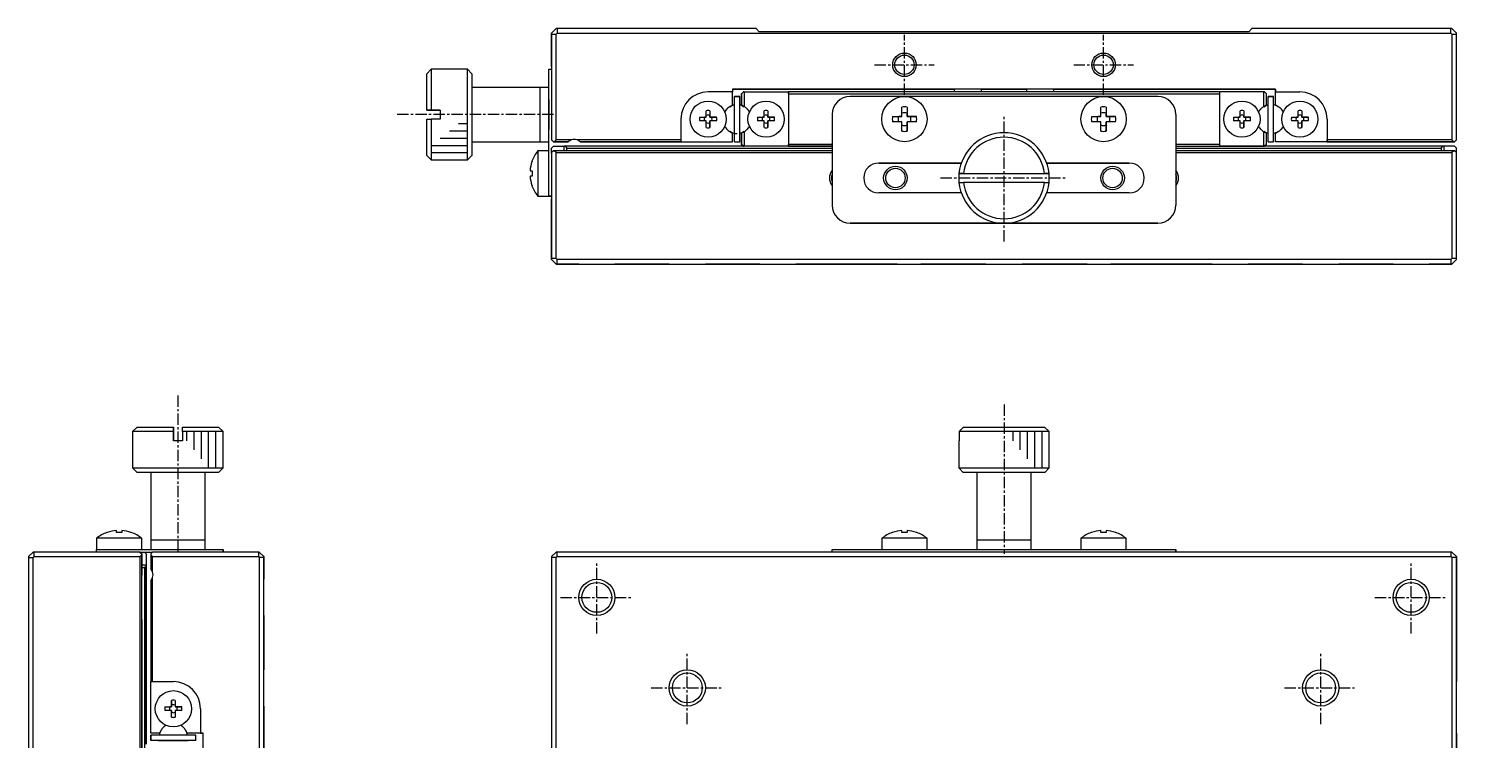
# Model space of a CAD drawing. Extents: x 10 to 376, y 10 to 223.
# Drawn here: x 39.5 to 197.3, y 144.8 to 223.4 of the extents above; entities that cross this region are included whole.
import ezdxf

# ---------------------------------------------------------------- set-up
doc = ezdxf.new("R2010")
doc.units = 0
doc.linetypes.add('CENTER', pattern=[2, 1.25, -0.25, 0.25, -0.25])
doc.layers.get('0').update_dxf_attribs({"linetype": 'CONTINUOUS'})
doc.layers.add('CENTER', color=1, linetype='CENTER')

msp = doc.modelspace()

# ---------------------------------------------------------------- linework, layer by layer
at = {"color": 7, "linetype": 'CONTINUOUS'}
for p, q in [((97.78, 223.41), (97.28, 222.91)), ((97.28, 222.91), (97.28, 222.81)), ((97.28, 222.81), (97.28, 222.91)), ((97.28, 222.81), (97.28, 211.11)), ((97.28, 222.81), (97.78, 222.81)), ((97.28, 219.21), (97.28, 222.81)), ((97.88, 223.41), (97.78, 223.41)), ((97.78, 222.81), (97.88, 222.91)), ((97.78, 211.11), (97.78, 222.81)), ((97.88, 223.41), (97.88, 222.91)), ((119.88, 223.41), (97.88, 223.41)), ((97.88, 222.91), (196.68, 222.91)), ((120.23, 223.06), (119.88, 223.41)), ((174.33, 223.06), (120.23, 223.06)), ((174.68, 223.41), (174.33, 223.06)), ((196.68, 223.41), (174.68, 223.41)), ((196.68, 222.91), (196.68, 223.41)), ((196.78, 223.41), (196.68, 223.41)), ((196.68, 222.91), (196.78, 222.81)), ((197.28, 222.91), (196.78, 223.41)), ((196.78, 222.81), (196.78, 211.11)), ((196.78, 222.81), (197.28, 222.81)), ((197.28, 222.81), (197.28, 222.91)), ((197.28, 211.11), (197.28, 222.81)), ((83.98, 218.91), (83.48, 218.41)), ((83.48, 214.41), (83.48, 218.41)), ((83.98, 218.91), (83.98, 214.41)), ((87.98, 218.91), (83.98, 218.91)), ((87.98, 213.91), (87.98, 218.91)), ((88.48, 218.41), (87.98, 218.91)), ((88.48, 218.41), (88.48, 213.91)), ((88.48, 218.41), (88.48, 216.91)), ((96.98, 216.91), (96.98, 218.91)), ((96.98, 216.91), (96.98, 218.91)), ((96.98, 218.91), (97.28, 218.91)), ((88.48, 216.91), (88.48, 210.91)), ((88.48, 216.91), (88.48, 213.91)), ((95.98, 216.91), (88.48, 216.91)), ((95.98, 216.91), (95.98, 210.91)), ((95.98, 216.91), (95.98, 210.91)), ((96.98, 216.91), (95.98, 216.91)), ((96.98, 206.91), (96.98, 216.91)), ((117.28, 216.41), (114.58, 216.41)), ((117.28, 216.41), (114.58, 216.41)), ((177.28, 216.71), (117.28, 216.71)), ((117.28, 216.71), (117.28, 216.41)), ((117.28, 216.71), (141.78, 216.71)), ((117.28, 214.95), (117.28, 216.41)), ((118.48, 216.41), (118.28, 216.21)), ((118.28, 216.21), (118.28, 214.95)), ((118.28, 214.95), (118.28, 216.21)), ((118.58, 216.41), (118.48, 216.41)), ((118.58, 216.41), (118.58, 214.78)), ((118.58, 216.41), (123.48, 216.41)), ((123.48, 216.21), (123.48, 216.41)), ((123.48, 216.41), (123.48, 210.41)), ((171.08, 216.41), (123.48, 216.41)), ((123.48, 216.21), (123.48, 210.61)), ((123.48, 216.21), (171.08, 216.21)), ((128.28, 216.71), (134.28, 216.71)), ((128.28, 216.71), (134.28, 216.71)), ((128.28, 216.71), (134.28, 216.71)), ((128.28, 216.71), (134.28, 216.71)), ((141.78, 216.71), (141.78, 216.41)), ((144.78, 216.71), (149.78, 216.71)), ((144.78, 216.41), (144.78, 216.71)), ((145.53, 216.71), (149.03, 216.71)), ((145.53, 216.71), (149.03, 216.71)), ((149.78, 216.71), (149.78, 216.41)), ((152.78, 216.71), (177.28, 216.71)), ((152.78, 216.41), (152.78, 216.71)), ((160.28, 216.71), (166.28, 216.71)), ((160.28, 216.71), (166.28, 216.71)), ((160.28, 216.71), (166.28, 216.71)), ((160.28, 216.71), (166.28, 216.71)), ((171.08, 216.41), (171.08, 216.21)), ((175.98, 216.41), (171.08, 216.41)), ((171.08, 216.21), (171.08, 210.61)), ((175.98, 214.78), (175.98, 216.41)), ((176.08, 216.41), (175.98, 216.41)), ((176.08, 216.41), (176.28, 216.21)), ((176.28, 214.95), (176.28, 216.21)), ((177.28, 216.41), (177.28, 216.71)), ((177.28, 216.71), (177.28, 216.41)), ((177.28, 216.41), (179.98, 216.41)), ((177.28, 214.95), (177.28, 216.41)), ((177.28, 214.95), (177.28, 216.41)), ((177.28, 216.41), (179.98, 216.41)), ((96.98, 215.56), (96.98, 212.26)), ((116.99, 214.78), (117.28, 214.95)), ((116.99, 214.78), (117.28, 214.95)), ((117.48, 210.91), (117.48, 215.91)), ((118.08, 215.91), (117.48, 215.91)), ((117.48, 214.97), (117.48, 215.91)), ((117.48, 215.91), (118.08, 215.91)), ((117.48, 214.97), (117.48, 215.06)), ((117.48, 214.97), (117.48, 215.06)), ((117.48, 214.97), (117.48, 215.06)), ((117.48, 214.97), (117.48, 215.06)), ((117.48, 214.97), (117.48, 215.06)), ((117.48, 214.97), (117.48, 215.06)), ((117.48, 214.97), (117.48, 215.06)), ((117.48, 214.97), (117.48, 215.06)), ((117.48, 214.97), (117.48, 215.06)), ((117.48, 214.97), (117.48, 215.06)), ((117.48, 214.97), (117.48, 215.06)), ((117.48, 214.97), (117.48, 215.06)), ((117.48, 214.97), (117.48, 215.06)), ((117.48, 214.97), (117.48, 215.06)), ((117.48, 214.97), (117.48, 215.06)), ((117.48, 214.97), (117.48, 215.06)), ((117.48, 214.97), (117.48, 215.06)), ((117.48, 214.97), (117.48, 215.06)), ((117.48, 214.97), (117.48, 215.06)), ((117.48, 214.97), (117.48, 215.06)), ((117.48, 213.41), (117.48, 215.06)), ((117.48, 214.97), (117.48, 215.06)), ((117.48, 214.97), (117.48, 215.06)), ((117.48, 214.97), (117.48, 215.06)), ((117.48, 214.97), (117.48, 215.06)), ((117.48, 214.97), (117.48, 215.06)), ((117.48, 214.97), (117.48, 215.06)), ((117.48, 214.97), (117.48, 215.06)), ((117.48, 214.97), (117.48, 215.06)), ((117.48, 214.97), (117.48, 215.06)), ((117.48, 214.97), (117.48, 215.06)), ((117.48, 214.97), (117.48, 215.06)), ((117.48, 214.97), (117.48, 215.06)), ((117.48, 214.97), (117.48, 215.06)), ((117.48, 214.97), (117.48, 215.06)), ((117.48, 214.97), (117.48, 215.06)), ((117.48, 214.97), (117.48, 215.06)), ((117.48, 214.97), (117.48, 215.06)), ((117.48, 214.97), (117.48, 215.06)), ((117.48, 214.97), (117.48, 215.06)), ((117.48, 214.97), (117.48, 215.06)), ((117.48, 214.97), (117.48, 215.06)), ((118.08, 210.91), (118.08, 215.91)), ((118.28, 214.95), (118.58, 214.78)), ((118.58, 214.78), (118.28, 214.95)), ((136.28, 215.91), (130.28, 215.91)), ((135.98, 213.71), (135.98, 214.73)), ((158.28, 215.91), (136.28, 215.91)), ((136.58, 214.73), (136.58, 213.71)), ((136.58, 214.73), (136.58, 214.05)), ((157.98, 213.71), (157.98, 214.73)), ((164.28, 215.91), (158.28, 215.91)), ((158.58, 214.73), (158.58, 213.71)), ((158.58, 214.73), (158.58, 214.05)), ((175.99, 214.78), (176.28, 214.95)), ((176.28, 214.95), (175.99, 214.78)), ((176.48, 210.91), (176.48, 215.91)), ((177.08, 215.91), (176.48, 215.91)), ((176.48, 215.91), (177.08, 215.91)), ((176.48, 214.97), (176.48, 215.91)), ((176.48, 214.97), (176.48, 215.06)), ((176.48, 214.97), (176.48, 215.06)), ((176.48, 214.97), (176.48, 215.06)), ((176.48, 214.97), (176.48, 215.06)), ((176.48, 214.97), (176.48, 215.06)), ((176.48, 214.97), (176.48, 215.06)), ((176.48, 214.97), (176.48, 215.06)), ((176.48, 214.97), (176.48, 215.06)), ((176.48, 214.97), (176.48, 215.06)), ((176.48, 214.97), (176.48, 215.06)), ((176.48, 214.97), (176.48, 215.06)), ((176.48, 214.97), (176.48, 215.06)), ((176.48, 214.97), (176.48, 215.06)), ((176.48, 214.97), (176.48, 215.06)), ((176.48, 214.97), (176.48, 215.06)), ((176.48, 214.97), (176.48, 215.06)), ((176.48, 214.97), (176.48, 215.06)), ((176.48, 214.97), (176.48, 215.06)), ((176.48, 214.97), (176.48, 215.06)), ((176.48, 214.97), (176.48, 215.06)), ((176.48, 213.41), (176.48, 215.06)), ((176.48, 214.97), (176.48, 215.06)), ((176.48, 214.97), (176.48, 215.06)), ((176.48, 214.97), (176.48, 215.06)), ((176.48, 214.97), (176.48, 215.06)), ((176.48, 214.97), (176.48, 215.06)), ((176.48, 214.97), (176.48, 215.06)), ((176.48, 214.97), (176.48, 215.06)), ((176.48, 214.97), (176.48, 215.06)), ((176.48, 214.97), (176.48, 215.06)), ((176.48, 214.97), (176.48, 215.06)), ((176.48, 214.97), (176.48, 215.06)), ((176.48, 214.97), (176.48, 215.06)), ((176.48, 214.97), (176.48, 215.06)), ((176.48, 214.97), (176.48, 215.06)), ((176.48, 214.97), (176.48, 215.06)), ((176.48, 214.97), (176.48, 215.06)), ((176.48, 214.97), (176.48, 215.06)), ((176.48, 214.97), (176.48, 215.06)), ((176.48, 214.97), (176.48, 215.06)), ((176.48, 214.97), (176.48, 215.06)), ((176.48, 214.97), (176.48, 215.06)), ((177.08, 210.91), (177.08, 215.91)), ((177.58, 214.78), (177.28, 214.95)), ((177.58, 214.78), (177.28, 214.95)), ((83.48, 214.41), (83.98, 214.41)), ((83.48, 214.41), (83.48, 214.41)), ((83.98, 214.41), (83.48, 214.41)), ((83.48, 209.41), (83.48, 213.41)), ((83.48, 213.41), (83.98, 213.41)), ((83.98, 214.41), (84.98, 214.41)), ((84.98, 214.41), (83.98, 214.41)), ((83.98, 213.41), (83.98, 208.91)), ((84.98, 213.41), (83.98, 213.41)), ((84.98, 214.41), (84.98, 213.41)), ((87.98, 208.91), (87.98, 213.91)), ((88.48, 213.91), (88.48, 209.41)), ((88.48, 213.91), (88.48, 210.91)), ((111.58, 213.41), (111.58, 211.11)), ((113.65, 213.61), (114.38, 213.61)), ((113.65, 213.61), (114.2, 213.61)), ((114.38, 213.21), (113.65, 213.21)), ((114.38, 213.61), (114.2, 213.61)), ((114.38, 213.61), (114.38, 214.34)), ((114.38, 212.48), (114.38, 213.21)), ((114.78, 214.34), (114.78, 213.61)), ((114.78, 214.34), (114.78, 213.8)), ((114.78, 213.61), (114.78, 213.8)), ((114.78, 213.61), (115.51, 213.61)), ((114.97, 213.61), (114.78, 213.61)), ((114.78, 213.21), (114.78, 212.48)), ((115.51, 213.21), (114.78, 213.21)), ((114.78, 213.02), (114.78, 213.21)), ((115.51, 213.61), (114.97, 213.61)), ((117.48, 211.76), (117.48, 213.41)), ((120.05, 213.61), (120.78, 213.61)), ((120.05, 213.61), (120.6, 213.61)), ((120.78, 213.21), (120.05, 213.21)), ((120.78, 213.61), (120.6, 213.61)), ((120.78, 213.61), (120.78, 214.34)), ((120.78, 212.48), (120.78, 213.21)), ((121.18, 214.34), (121.18, 213.61)), ((121.18, 214.34), (121.18, 213.8)), ((121.18, 213.61), (121.18, 213.8)), ((121.18, 213.61), (121.91, 213.61)), ((121.37, 213.61), (121.18, 213.61)), ((121.18, 213.21), (121.18, 212.48)), ((121.91, 213.21), (121.18, 213.21)), ((121.18, 213.02), (121.18, 213.21)), ((121.91, 213.61), (121.37, 213.61)), ((128.28, 213.91), (128.28, 203.91)), ((128.28, 213.91), (128.28, 207.74)), ((134.97, 213.71), (135.98, 213.71)), ((134.97, 213.71), (135.64, 213.71)), ((135.98, 213.11), (134.97, 213.11)), ((135.98, 213.71), (135.64, 213.71)), ((135.98, 212.09), (135.98, 213.11)), ((136.58, 213.71), (136.58, 214.05)), ((136.58, 213.71), (137.6, 213.71)), ((136.92, 213.71), (136.58, 213.71)), ((136.58, 213.11), (136.58, 212.09)), ((137.6, 213.11), (136.58, 213.11)), ((136.58, 212.77), (136.58, 213.11)), ((137.6, 213.71), (136.92, 213.71)), ((156.97, 213.71), (157.98, 213.71)), ((156.97, 213.71), (157.64, 213.71)), ((157.98, 213.11), (156.97, 213.11)), ((157.98, 213.71), (157.64, 213.71)), ((157.98, 212.09), (157.98, 213.11)), ((158.58, 213.71), (158.58, 214.05)), ((158.58, 213.71), (159.6, 213.71)), ((158.92, 213.71), (158.58, 213.71)), ((158.58, 213.11), (158.58, 212.09)), ((159.6, 213.11), (158.58, 213.11)), ((158.58, 212.77), (158.58, 213.11)), ((159.6, 213.71), (158.92, 213.71)), ((166.28, 213.91), (166.28, 203.91)), ((172.65, 213.61), (173.38, 213.61)), ((172.65, 213.61), (173.2, 213.61)), ((173.38, 213.21), (172.65, 213.21)), ((173.38, 213.61), (173.2, 213.61)), ((173.38, 213.61), (173.38, 214.34)), ((173.38, 212.48), (173.38, 213.21)), ((173.78, 214.34), (173.78, 213.61)), ((173.78, 214.34), (173.78, 213.8)), ((173.78, 213.61), (173.78, 213.8)), ((173.78, 213.61), (174.51, 213.61)), ((173.97, 213.61), (173.78, 213.61)), ((173.78, 213.21), (173.78, 212.48)), ((174.51, 213.21), (173.78, 213.21)), ((173.78, 213.02), (173.78, 213.21)), ((174.51, 213.61), (173.97, 213.61)), ((176.48, 211.76), (176.48, 213.41)), ((179.05, 213.61), (179.78, 213.61)), ((179.05, 213.61), (179.6, 213.61)), ((179.78, 213.21), (179.05, 213.21)), ((179.78, 213.61), (179.6, 213.61)), ((179.78, 213.61), (179.78, 214.34)), ((179.78, 212.48), (179.78, 213.21)), ((180.18, 214.34), (180.18, 213.61)), ((180.18, 214.34), (180.18, 213.8)), ((180.18, 213.61), (180.18, 213.8)), ((180.18, 213.61), (180.91, 213.61)), ((180.37, 213.61), (180.18, 213.61)), ((180.18, 213.21), (180.18, 212.48)), ((180.91, 213.21), (180.18, 213.21)), ((180.18, 213.02), (180.18, 213.21)), ((180.91, 213.61), (180.37, 213.61)), ((182.98, 213.41), (182.98, 211.11)), ((182.98, 213.41), (182.98, 210.91)), ((114.78, 212.48), (114.78, 213.02)), ((117.28, 211.87), (116.99, 212.03)), ((117.28, 210.91), (117.28, 211.87)), ((117.48, 210.91), (117.48, 211.85)), ((117.48, 211.76), (117.48, 211.85)), ((117.48, 211.76), (117.48, 211.85)), ((117.48, 211.76), (117.48, 211.85)), ((117.48, 211.76), (117.48, 211.85)), ((117.48, 211.76), (117.48, 211.85)), ((117.48, 211.76), (117.48, 211.85)), ((117.48, 211.76), (117.48, 211.85)), ((117.48, 211.76), (117.48, 211.85)), ((118.58, 212.03), (118.28, 211.87)), ((118.28, 211.87), (118.28, 210.61)), ((118.28, 210.61), (118.28, 211.87)), ((118.58, 212.04), (118.58, 210.41)), ((121.18, 212.48), (121.18, 213.02)), ((136.58, 212.09), (136.58, 212.77)), ((158.58, 212.09), (158.58, 212.77)), ((173.78, 212.48), (173.78, 213.02)), ((175.98, 210.41), (175.98, 212.04)), ((176.28, 211.87), (175.99, 212.03)), ((176.28, 210.61), (176.28, 211.87)), ((176.48, 210.91), (176.48, 211.85)), ((176.48, 211.76), (176.48, 211.85)), ((176.48, 211.76), (176.48, 211.85)), ((176.48, 211.76), (176.48, 211.85)), ((176.48, 211.76), (176.48, 211.85)), ((176.48, 211.76), (176.48, 211.85)), ((176.48, 211.76), (176.48, 211.85)), ((176.48, 211.76), (176.48, 211.85)), ((176.48, 211.76), (176.48, 211.85)), ((176.48, 211.76), (176.48, 211.85)), ((176.48, 211.76), (176.48, 211.85)), ((176.48, 211.76), (176.48, 211.85)), ((176.48, 211.76), (176.48, 211.85)), ((176.48, 211.76), (176.48, 211.85)), ((176.48, 211.76), (176.48, 211.85)), ((176.48, 211.76), (176.48, 211.85)), ((177.28, 211.87), (177.58, 212.03)), ((177.28, 210.91), (177.28, 211.87)), ((177.28, 210.91), (177.28, 211.87)), ((180.18, 212.48), (180.18, 213.02)), ((88.48, 210.91), (88.48, 209.41)), ((88.48, 210.91), (95.98, 210.91)), ((95.76, 209.91), (95.76, 207.41)), ((96.98, 209.91), (95.76, 209.91)), ((95.98, 210.91), (96.98, 210.91)), ((96.98, 209.91), (96.98, 210.91)), ((97.28, 211.11), (97.48, 210.91)), ((97.48, 210.91), (97.28, 211.11)), ((97.48, 210.41), (97.28, 210.21)), ((97.28, 209.71), (97.28, 210.21)), ((97.48, 209.91), (97.28, 209.71)), ((97.48, 210.91), (97.58, 210.91)), ((97.58, 210.91), (97.48, 210.91)), ((97.48, 210.41), (98.68, 210.41)), ((97.58, 209.91), (97.48, 209.91)), ((97.58, 210.91), (97.78, 211.11)), ((97.58, 210.91), (99.12, 210.91)), ((99.12, 210.91), (97.58, 210.91)), ((97.78, 209.71), (97.58, 209.91)), ((128.28, 209.91), (97.58, 209.91)), ((99.47, 211.11), (97.78, 211.11)), ((98.28, 210.91), (99.12, 210.91)), ((98.28, 210.91), (99.12, 210.91)), ((98.28, 210.91), (99.12, 210.91)), ((98.28, 210.91), (99.12, 210.91)), ((98.68, 209.91), (98.68, 210.41)), ((98.78, 210.41), (98.68, 210.41)), ((98.68, 209.91), (98.68, 210.41)), ((98.78, 210.41), (98.98, 210.21)), ((128.28, 210.41), (98.78, 210.41)), ((98.98, 209.91), (98.98, 210.21)), ((98.98, 210.21), (128.28, 210.21)), ((111.58, 211.11), (100.09, 211.11)), ((100.44, 210.91), (111.58, 210.91)), ((111.58, 210.91), (100.44, 210.91)), ((100.44, 210.91), (106.28, 210.91)), ((100.44, 210.91), (106.28, 210.91)), ((100.44, 210.91), (106.28, 210.91)), ((100.44, 210.91), (106.28, 210.91)), ((111.58, 211.11), (111.58, 210.91)), ((111.58, 210.91), (117.28, 210.91)), ((111.58, 210.91), (117.28, 210.91)), ((117.48, 210.91), (118.08, 210.91)), ((118.48, 210.41), (118.28, 210.61)), ((118.28, 210.61), (118.48, 210.41)), ((118.48, 210.41), (118.58, 210.41)), ((123.48, 210.41), (118.58, 210.41)), ((123.48, 210.41), (123.48, 210.61)), ((128.28, 210.61), (123.48, 210.61)), ((123.48, 210.41), (128.28, 210.41)), ((171.08, 210.61), (166.28, 210.61)), ((166.28, 210.41), (171.08, 210.41)), ((166.28, 210.21), (195.58, 210.21)), ((196.98, 209.91), (166.28, 209.91)), ((171.08, 210.61), (171.08, 210.41)), ((195.78, 210.41), (171.08, 210.41)), ((171.08, 210.41), (175.98, 210.41)), ((175.98, 210.41), (176.08, 210.41)), ((176.28, 210.61), (176.08, 210.41)), ((176.28, 210.61), (176.08, 210.41)), ((176.48, 210.91), (177.08, 210.91)), ((182.98, 210.91), (177.28, 210.91)), ((182.98, 210.91), (177.28, 210.91)), ((196.78, 211.11), (182.98, 211.11)), ((182.98, 210.91), (182.98, 211.11)), ((182.98, 210.91), (196.98, 210.91)), ((196.98, 210.91), (182.98, 210.91)), ((188.28, 210.91), (196.28, 210.91)), ((188.28, 210.91), (196.28, 210.91)), ((188.28, 210.91), (196.28, 210.91)), ((188.28, 210.91), (196.28, 210.91)), ((195.58, 210.21), (195.78, 210.41)), ((195.58, 210.21), (195.58, 209.91)), ((195.88, 210.41), (195.78, 210.41)), ((195.88, 210.41), (195.88, 209.91)), ((197.08, 210.41), (195.88, 210.41)), ((196.78, 211.11), (196.98, 210.91)), ((196.98, 209.91), (196.78, 209.71)), ((196.98, 210.91), (197.08, 210.91)), ((197.08, 210.91), (196.98, 210.91)), ((197.08, 209.91), (196.98, 209.91)), ((197.08, 210.91), (197.28, 211.11)), ((197.28, 211.11), (197.08, 210.91)), ((197.28, 210.21), (197.08, 210.41)), ((197.28, 209.71), (197.08, 209.91)), ((197.28, 209.71), (197.28, 210.21)), ((83.48, 209.41), (83.98, 208.91)), ((83.98, 208.91), (87.98, 208.91)), ((87.98, 208.91), (88.48, 209.41)), ((95.12, 208.76), (95.12, 208.73)), ((95.12, 208.76), (95.12, 208.73)), ((97.28, 209.71), (97.28, 198.01)), ((97.28, 209.71), (97.28, 207.41)), ((97.28, 209.66), (97.28, 209.71)), ((97.28, 209.66), (97.28, 209.71)), ((97.78, 198.01), (97.78, 209.71)), ((97.78, 209.71), (128.28, 209.71)), ((133.43, 208.56), (142.56, 208.56)), ((142.56, 208.56), (133.43, 208.56)), ((152, 208.56), (161.13, 208.56)), ((161.13, 208.56), (152, 208.56)), ((166.28, 209.71), (196.78, 209.71)), ((196.78, 209.71), (196.78, 198.01)), ((197.28, 198.01), (197.28, 209.71)), ((94.9, 207.71), (95.12, 207.71)), ((95.12, 207.11), (94.9, 207.11)), ((95.12, 207.71), (95.12, 207.11)), ((95.76, 207.41), (95.76, 204.91)), ((96.98, 204.91), (96.98, 206.91)), ((97.28, 207.41), (97.28, 204.41)), ((128.28, 207.74), (128.28, 207.3)), ((128.28, 207.3), (128.28, 206.52)), ((142.31, 207.41), (152.26, 207.41)), ((142.81, 207.41), (142.31, 207.41)), ((142.81, 207.41), (151.75, 207.41)), ((152.26, 207.41), (151.75, 207.41)), ((95.12, 206.09), (95.12, 206.06)), ((95.12, 206.09), (95.12, 206.06)), ((128.28, 206.52), (128.28, 206.08)), ((128.28, 206.08), (128.28, 203.91)), ((142.56, 205.26), (133.43, 205.26)), ((142.31, 206.41), (142.81, 206.41)), ((151.75, 206.41), (142.81, 206.41)), ((151.75, 206.41), (152.26, 206.41)), ((161.13, 205.26), (152, 205.26)), ((95.76, 204.91), (96.98, 204.91)), ((97.28, 204.91), (96.98, 204.91)), ((96.98, 204.91), (97.28, 204.91)), ((97.28, 204.41), (97.28, 204.61)), ((97.28, 204.41), (97.28, 204.61)), ((97.28, 204.41), (97.28, 204.11)), ((97.28, 204.11), (97.28, 204.41)), ((97.28, 198.01), (97.28, 204.41)), ((130.28, 201.91), (147.28, 201.91)), ((147.28, 201.91), (130.28, 201.91)), ((147.28, 201.91), (164.28, 201.91)), ((164.28, 201.91), (147.28, 201.91)), ((97.28, 198.01), (97.28, 197.91)), ((97.78, 198.01), (97.28, 198.01)), ((97.28, 197.91), (97.28, 198.01)), ((97.78, 197.41), (97.28, 197.91)), ((97.78, 197.41), (97.28, 197.91)), ((97.88, 197.91), (97.78, 198.01)), ((97.78, 197.41), (97.88, 197.41)), ((97.88, 197.41), (97.78, 197.41)), ((97.88, 197.41), (97.88, 197.91)), ((196.68, 197.91), (97.88, 197.91)), ((97.88, 197.41), (196.68, 197.41)), ((100.28, 197.41), (97.88, 197.41)), ((110.28, 197.41), (104.28, 197.41)), ((120.28, 197.41), (114.28, 197.41)), ((135.48, 197.41), (124.28, 197.41)), ((145.28, 197.41), (138.08, 197.41)), ((156.48, 197.41), (149.28, 197.41)), ((170.28, 197.41), (159.08, 197.41)), ((180.28, 197.41), (174.28, 197.41)), ((190.28, 197.41), (184.28, 197.41)), ((196.68, 197.41), (194.28, 197.41)), ((196.78, 198.01), (196.68, 197.91)), ((196.68, 197.91), (196.68, 197.41)), ((196.68, 197.41), (196.78, 197.41)), ((196.78, 197.41), (196.68, 197.41)), ((197.28, 198.01), (196.78, 198.01)), ((197.28, 197.91), (196.78, 197.41)), ((197.28, 197.91), (196.78, 197.41)), ((197.28, 197.91), (197.28, 198.01)), ((51.48, 179.4), (50.98, 178.9)), ((55.48, 178.9), (50.98, 178.9)), ((50.98, 178.9), (50.98, 174.9)), ((51.48, 179.4), (55.48, 179.4)), ((51.48, 179.4), (55.48, 179.4)), ((55.48, 179.4), (55.48, 178.9)), ((55.48, 178.9), (55.48, 179.4)), ((55.48, 178.9), (55.48, 177.9)), ((55.48, 177.9), (55.48, 178.9)), ((56.48, 179.4), (60.48, 179.4)), ((56.48, 178.9), (56.48, 179.4)), ((56.48, 179.4), (60.48, 179.4)), ((60.98, 178.9), (56.48, 178.9)), ((56.48, 178.9), (56.48, 177.9)), ((60.98, 178.9), (60.48, 179.4)), ((60.98, 174.9), (60.98, 178.9)), ((142.31, 178.9), (142.81, 179.4)), ((142.31, 178.9), (142.31, 177.9)), ((152.26, 178.9), (142.31, 178.9)), ((142.81, 179.4), (151.75, 179.4)), ((151.75, 179.4), (152.26, 178.9)), ((152.26, 177.9), (152.26, 178.9)), ((56.48, 177.9), (55.48, 177.9)), ((56.48, 177.9), (55.48, 177.9)), ((142.31, 177.9), (142.28, 177.9)), ((142.28, 177.9), (142.28, 174.9)), ((152.28, 177.9), (152.26, 177.9)), ((152.28, 174.9), (152.28, 177.9)), ((50.98, 174.9), (60.98, 174.9)), ((50.98, 174.9), (51.48, 174.4)), ((60.48, 174.4), (51.48, 174.4)), ((52.98, 174.4), (52.98, 166.9)), ((58.98, 166.9), (58.98, 174.4)), ((60.48, 174.4), (60.98, 174.9)), ((142.28, 174.9), (152.28, 174.9)), ((142.28, 174.9), (142.78, 174.4)), ((144.28, 174.4), (142.78, 174.4)), ((151.78, 174.4), (142.78, 174.4)), ((150.28, 174.4), (144.28, 174.4)), ((150.28, 174.4), (144.28, 174.4)), ((144.28, 174.4), (144.28, 166.9)), ((151.78, 174.4), (150.28, 174.4)), ((150.28, 166.9), (150.28, 174.4)), ((151.78, 174.4), (152.28, 174.9)), ((48.16, 167.77), (48.13, 167.77)), ((48.16, 167.77), (48.13, 167.77)), ((49.18, 167.77), (49.18, 167.98)), ((49.78, 167.77), (49.18, 167.77)), ((49.78, 167.98), (49.78, 167.77)), ((50.83, 167.77), (50.79, 167.77)), ((50.83, 167.77), (50.79, 167.77)), ((134.97, 167.77), (134.93, 167.77)), ((134.97, 167.77), (134.93, 167.77)), ((135.98, 167.77), (135.98, 167.98)), ((136.58, 167.77), (135.98, 167.77)), ((136.58, 167.98), (136.58, 167.77)), ((137.63, 167.77), (137.6, 167.77)), ((137.63, 167.77), (137.6, 167.77)), ((156.97, 167.77), (156.93, 167.77)), ((156.97, 167.77), (156.93, 167.77)), ((157.98, 167.77), (157.98, 167.98)), ((158.58, 167.77), (157.98, 167.77)), ((158.58, 167.98), (158.58, 167.77)), ((159.63, 167.77), (159.6, 167.77)), ((159.63, 167.77), (159.6, 167.77)), ((51.98, 167.13), (46.98, 167.13)), ((46.98, 167.13), (46.98, 165.9)), ((46.98, 165.6), (46.98, 165.9)), ((46.98, 165.9), (48.98, 165.9)), ((48.98, 165.9), (58.98, 165.9)), ((51.98, 165.9), (51.98, 167.13)), ((55.98, 166.9), (52.98, 166.9)), ((55.98, 166.9), (52.98, 166.9)), ((52.98, 166.9), (52.98, 165.9)), ((58.98, 166.9), (55.98, 166.9)), ((58.98, 166.9), (55.98, 166.9)), ((58.98, 165.9), (58.98, 166.9)), ((58.98, 165.9), (60.98, 165.9)), ((60.98, 165.9), (60.98, 165.6)), ((60.98, 165.6), (60.98, 165.9)), ((128.28, 165.6), (128.28, 165.9)), ((128.28, 165.9), (130.28, 165.9)), ((130.28, 165.9), (164.28, 165.9)), ((138.78, 167.13), (133.78, 167.13)), ((133.78, 167.13), (133.78, 165.9)), ((138.78, 165.9), (138.78, 167.13)), ((147.28, 166.9), (144.28, 166.9)), ((147.28, 166.9), (144.28, 166.9)), ((144.28, 166.9), (144.28, 165.9)), ((150.28, 166.9), (147.28, 166.9)), ((150.28, 166.9), (147.28, 166.9)), ((150.28, 165.9), (150.28, 166.9)), ((160.78, 167.13), (155.78, 167.13)), ((155.78, 167.13), (155.78, 165.9)), ((160.78, 165.9), (160.78, 167.13)), ((164.28, 165.9), (166.28, 165.9)), ((166.28, 165.9), (166.28, 165.6)), ((166.28, 165.6), (166.28, 165.9)), ((39.48, 165.1), (39.98, 165.6)), ((39.48, 165.1), (39.48, 165)), ((39.48, 165), (39.48, 66.2)), ((39.48, 165), (39.98, 165)), ((40.08, 165.6), (39.98, 165.6)), ((39.98, 165), (40.08, 165.1)), ((39.98, 66.2), (39.98, 165)), ((40.08, 165.1), (40.08, 165.6)), ((51.78, 165.6), (40.08, 165.6)), ((40.08, 165.1), (51.78, 165.1)), ((51.78, 165.6), (52.28, 165.6)), ((51.98, 165.4), (51.78, 165.6)), ((51.78, 165.6), (51.98, 165.4)), ((51.78, 165.1), (51.98, 165.3)), ((51.78, 165.1), (51.78, 134.6)), ((51.98, 165.3), (51.98, 165.4)), ((51.98, 165.4), (51.98, 163.05)), ((51.98, 134.6), (51.98, 165.3)), ((51.98, 164.2), (52.48, 164.2)), ((52.28, 165.6), (53.18, 165.6)), ((52.28, 165.6), (53.18, 165.6)), ((52.48, 165.4), (52.28, 165.6)), ((52.28, 165.6), (52.48, 165.4)), ((52.48, 165.4), (52.48, 164.2)), ((52.48, 165.4), (52.48, 164.2)), ((52.48, 164.1), (52.48, 164.2)), ((52.48, 164.2), (52.48, 164.1)), ((53.18, 165.6), (52.98, 165.4)), ((52.98, 165.4), (52.98, 165.3)), ((52.98, 165.3), (53.18, 165.1)), ((52.98, 165.3), (52.98, 163.76)), ((64.88, 165.6), (53.18, 165.6)), ((53.18, 163.42), (53.18, 165.1)), ((53.18, 165.1), (64.88, 165.1)), ((64.88, 165.6), (64.88, 165.1)), ((64.98, 165.6), (64.88, 165.6)), ((64.88, 165.1), (64.98, 165)), ((65.48, 165.1), (64.98, 165.6)), ((64.98, 165.6), (65.48, 165.1)), ((64.98, 165), (64.98, 66.2)), ((65.48, 165), (64.98, 165)), ((65.48, 165), (65.48, 165.1)), ((65.48, 165.1), (65.48, 165)), ((65.48, 66.2), (65.48, 165)), ((65.48, 165), (65.48, 162.6)), ((97.78, 165.6), (97.28, 165.1)), ((97.28, 165.1), (97.28, 165)), ((97.28, 165), (97.28, 66.2)), ((97.78, 165), (97.28, 165)), ((97.88, 165.6), (97.78, 165.6)), ((97.78, 165), (97.88, 165.1)), ((97.78, 66.2), (97.78, 165)), ((196.68, 165.6), (97.88, 165.6)), ((97.88, 165.1), (97.88, 165.6)), ((97.88, 165.1), (196.68, 165.1)), ((196.78, 165.6), (196.68, 165.6)), ((196.68, 165.6), (196.68, 165.1)), ((196.68, 165.1), (196.78, 165)), ((197.28, 165.1), (196.78, 165.6)), ((196.78, 165), (196.78, 66.2)), ((197.28, 165), (196.78, 165)), ((197.28, 165), (197.28, 165.1)), ((197.28, 165.1), (197.28, 163.42)), ((197.28, 66.2), (197.28, 165)), ((51.98, 163.9), (52.28, 163.9)), ((51.98, 158.15), (51.98, 163.05)), ((52.48, 164.1), (52.28, 163.9)), ((52.28, 163.9), (52.28, 134.6)), ((52.48, 144.4), (52.48, 164.1)), ((52.48, 164.1), (52.48, 144.4)), ((53.18, 163.42), (52.98, 163.76)), ((52.98, 162.44), (53.18, 162.79)), ((53.18, 151.3), (53.18, 162.79)), ((197.28, 163.42), (197.28, 162.79)), ((197.28, 162.79), (197.28, 151.3)), ((52.98, 162.44), (52.98, 151.3)), ((51.98, 158.15), (51.98, 134.6)), ((65.48, 158.6), (65.48, 152.6)), ((53.18, 151.3), (52.98, 151.3)), ((52.98, 151.3), (55.48, 151.3)), ((52.98, 145.6), (52.98, 151.3)), ((53.18, 151.3), (55.48, 151.3)), ((54.55, 148.5), (55.28, 148.5)), ((54.55, 148.5), (55.09, 148.5)), ((55.28, 148.5), (55.09, 148.5)), ((55.28, 148.5), (55.28, 149.23)), ((55.28, 149.23), (55.28, 148.69)), ((55.28, 148.69), (55.28, 148.5)), ((55.68, 149.23), (55.68, 148.5)), ((55.68, 148.5), (56.4, 148.5)), ((55.86, 148.5), (55.68, 148.5)), ((56.4, 148.5), (55.86, 148.5)), ((65.48, 148.6), (65.48, 142.6)), ((55.28, 148.1), (54.55, 148.1)), ((55.28, 147.37), (55.28, 148.1)), ((55.28, 148.1), (55.28, 147.92)), ((55.28, 147.37), (55.28, 147.92)), ((55.68, 148.1), (55.68, 147.37)), ((56.4, 148.1), (55.68, 148.1)), ((58.48, 148.3), (58.48, 145.6)), ((53.93, 145.6), (52.98, 145.6)), ((53.93, 145.6), (52.98, 145.6)), ((52.98, 145.4), (52.98, 144.8)), ((52.98, 144.8), (52.98, 145.4)), ((57.98, 145.4), (52.98, 145.4)), ((54.1, 145.9), (53.93, 145.6)), ((54.1, 145.9), (53.93, 145.6)), ((57.02, 145.6), (56.85, 145.9)), ((58.48, 145.6), (57.02, 145.6)), ((58.48, 145.6), (57.02, 145.6)), ((57.98, 144.8), (57.98, 145.4)), ((58.78, 145.6), (58.48, 145.6)), ((58.48, 145.6), (58.78, 145.6)), ((58.78, 85.6), (58.78, 145.6)), ((197.28, 145.6), (197.28, 85.6)), ((53.92, 144.8), (52.98, 144.8)), ((57.98, 144.8), (52.98, 144.8)), ((53.83, 144.8), (57.13, 144.8)), ((53.83, 144.8), (53.92, 144.8)), ((53.83, 144.8), (53.92, 144.8)), ((53.83, 144.8), (53.92, 144.8)), ((53.83, 144.8), (53.92, 144.8)), ((53.83, 144.8), (53.92, 144.8)), ((53.83, 144.8), (53.92, 144.8)), ((53.83, 144.8), (53.92, 144.8)), ((53.83, 144.8), (53.92, 144.8)), ((53.83, 144.8), (53.92, 144.8)), ((53.83, 144.8), (53.92, 144.8)), ((53.83, 144.8), (53.92, 144.8)), ((53.83, 144.8), (53.92, 144.8)), ((53.83, 144.8), (53.92, 144.8)), ((53.83, 144.8), (53.92, 144.8)), ((53.83, 144.8), (53.92, 144.8)), ((53.83, 144.8), (53.92, 144.8)), ((53.83, 144.8), (53.92, 144.8)), ((53.83, 144.8), (53.92, 144.8)), ((53.83, 144.8), (53.92, 144.8)), ((53.83, 144.8), (53.92, 144.8)), ((53.83, 144.8), (53.92, 144.8)), ((53.83, 144.8), (53.92, 144.8)), ((53.83, 144.8), (53.92, 144.8)), ((53.83, 144.8), (53.92, 144.8)), ((53.83, 144.8), (53.92, 144.8)), ((53.83, 144.8), (53.92, 144.8)), ((53.83, 144.8), (53.92, 144.8)), ((53.83, 144.8), (53.92, 144.8)), ((53.83, 144.8), (53.92, 144.8)), ((53.83, 144.8), (53.92, 144.8)), ((53.83, 144.8), (53.92, 144.8)), ((53.83, 144.8), (53.92, 144.8)), ((53.83, 144.8), (53.92, 144.8)), ((53.83, 144.8), (53.92, 144.8)), ((53.83, 144.8), (53.92, 144.8)), ((53.83, 144.8), (53.92, 144.8)), ((53.83, 144.8), (53.92, 144.8)), ((53.83, 144.8), (53.92, 144.8)), ((53.83, 144.8), (53.92, 144.8)), ((53.83, 144.8), (53.92, 144.8)), ((53.83, 144.8), (53.92, 144.8)), ((57.03, 144.8), (57.13, 144.8)), ((57.03, 144.8), (57.13, 144.8)), ((57.03, 144.8), (57.13, 144.8)), ((57.03, 144.8), (57.13, 144.8)), ((57.03, 144.8), (57.13, 144.8)), ((57.03, 144.8), (57.13, 144.8)), ((57.03, 144.8), (57.13, 144.8)), ((57.03, 144.8), (57.13, 144.8)), ((57.03, 144.8), (57.13, 144.8)), ((57.03, 144.8), (57.13, 144.8)), ((57.03, 144.8), (57.13, 144.8)), ((57.03, 144.8), (57.13, 144.8)), ((57.03, 144.8), (57.13, 144.8)), ((57.03, 144.8), (57.13, 144.8)), ((57.03, 144.8), (57.13, 144.8)), ((57.03, 144.8), (57.13, 144.8)), ((57.03, 144.8), (57.13, 144.8)), ((57.03, 144.8), (57.13, 144.8)), ((57.03, 144.8), (57.13, 144.8)), ((57.98, 144.8), (57.03, 144.8)), ((57.03, 144.8), (57.13, 144.8)), ((57.03, 144.8), (57.13, 144.8)), ((57.03, 144.8), (57.13, 144.8)), ((57.03, 144.8), (57.13, 144.8)), ((57.03, 144.8), (57.13, 144.8)), ((57.03, 144.8), (57.13, 144.8)), ((57.03, 144.8), (57.13, 144.8)), ((57.03, 144.8), (57.13, 144.8)), ((57.03, 144.8), (57.13, 144.8)), ((57.03, 144.8), (57.13, 144.8)), ((57.03, 144.8), (57.13, 144.8)), ((57.03, 144.8), (57.13, 144.8)), ((57.03, 144.8), (57.13, 144.8)), ((57.03, 144.8), (57.13, 144.8)), ((57.03, 144.8), (57.13, 144.8)), ((57.03, 144.8), (57.13, 144.8)), ((57.03, 144.8), (57.13, 144.8)), ((57.03, 144.8), (57.13, 144.8)), ((57.03, 144.8), (57.13, 144.8)), ((57.03, 144.8), (57.13, 144.8))]:
    msp.add_line(p, q, dxfattribs=at)
at = {"color": 3, "linetype": 'CONTINUOUS'}
for p, q in [((85.98, 212.11), (87.98, 212.11)), ((86.98, 212.91), (87.98, 212.91)), ((83.98, 210.51), (87.98, 210.51)), ((84.98, 211.31), (87.98, 211.31)), ((83.98, 209.71), (87.98, 209.71)), ((56.98, 177.9), (56.98, 178.9)), ((57.78, 176.9), (57.78, 178.9)), ((58.58, 175.9), (58.58, 178.9)), ((59.38, 174.9), (59.38, 178.9)), ((60.18, 174.9), (60.18, 178.9)), ((148.28, 177.9), (148.28, 178.9)), ((149.08, 176.9), (149.08, 178.9)), ((149.88, 175.9), (149.88, 178.9)), ((150.68, 174.9), (150.68, 178.9)), ((151.48, 174.9), (151.48, 178.9))]:
    msp.add_line(p, q, dxfattribs=at)
for centre, radius in [((136.28, 219.41), 1.3), ((158.28, 219.41), 1.3), ((135.28, 206.91), 1.3), ((159.28, 206.91), 1.3), ((102.28, 160.6), 2), ((192.28, 160.6), 2), ((112.28, 150.6), 2), ((182.28, 150.6), 2)]:
    msp.add_circle(centre, radius, dxfattribs=at)
at = {"color": 7, "linetype": 'CONTINUOUS'}
for centre, radius in [((136.28, 219.41), 1.07), ((158.28, 219.41), 1.07), ((114.58, 213.41), 2), ((120.98, 213.41), 2), ((136.28, 213.41), 2.5), ((158.28, 213.41), 2.5), ((173.58, 213.41), 2), ((179.98, 213.41), 2), ((135.28, 206.91), 1.07), ((159.28, 206.91), 1.07), ((102.28, 160.6), 1.65), ((192.28, 160.6), 1.65), ((112.28, 150.6), 1.65), ((182.28, 150.6), 1.65), ((55.48, 148.3), 2)]:
    msp.add_circle(centre, radius, dxfattribs=at)
for centre, radius, start, end in [((114.58, 213.41), 3, 90, 180), ((179.98, 213.41), 3, 0, 90), ((117.78, 213.41), 1.59, 120, 135), ((117.78, 213.41), 1.59, 100.8931, 120), ((117.78, 213.41), 1.59, 60, 79.107), ((117.78, 213.41), 1.59, 45, 59.7392), ((117.78, 213.41), 1.59, 59.7392, 60), ((130.28, 213.91), 2, 90, 180), ((136.28, 213.41), 1.35, 77.1604, 102.8396), ((158.28, 213.41), 1.35, 77.1604, 102.8396), ((164.28, 213.91), 2, 0, 90), ((176.78, 213.41), 1.59, 120.2608, 135), ((176.78, 213.41), 1.59, 120, 120.2608), ((176.78, 213.41), 1.59, 100.8931, 120), ((176.78, 213.41), 1.59, 60, 79.1069), ((176.78, 213.41), 1.59, 45, 60), ((114.58, 213.41), 0.95, 167.8468, 192.1532), ((114.58, 213.41), 0.435, 152.6335, 207.3665), ((114.58, 213.41), 0.95, 77.8468, 102.1532), ((114.58, 213.41), 0.435, 62.6335, 117.3665), ((114.58, 213.41), 0.435, 332.6335, 27.3665), ((114.58, 213.41), 0.95, 347.8468, 12.1532), ((117.9, 213.29), 1.75, 135, 148.1185), ((117.78, 213.41), 1.59, 135.0002, 149.5667), ((117.67, 213.29), 1.75, 31.8815, 45), ((117.78, 213.41), 1.59, 30.4332, 45.0002), ((120.98, 213.41), 0.95, 167.8468, 192.1532), ((120.98, 213.41), 0.435, 152.6335, 207.3665), ((120.98, 213.41), 0.95, 77.8468, 102.1532), ((120.98, 213.41), 0.435, 62.6335, 117.3665), ((120.98, 213.41), 0.435, 332.6335, 27.3665), ((120.98, 213.41), 0.95, 347.8468, 12.1532), ((136.28, 213.41), 1.35, 167.1604, 192.8396), ((136.28, 213.41), 0.708, 154.9481, 205.0519), ((136.28, 213.41), 0.708, 64.9481, 115.0519), ((136.28, 213.41), 0.708, 334.9481, 25.0519), ((136.28, 213.41), 1.35, 347.1604, 12.8396), ((158.28, 213.41), 1.35, 167.1604, 192.8396), ((158.28, 213.41), 0.708, 154.9481, 205.0519), ((158.28, 213.41), 0.708, 64.9481, 115.0519), ((158.28, 213.41), 0.708, 334.9481, 25.0519), ((158.28, 213.41), 1.35, 347.1604, 12.8396), ((173.58, 213.41), 0.95, 167.8468, 192.1532), ((173.58, 213.41), 0.435, 152.6335, 207.3665), ((173.58, 213.41), 0.95, 77.8468, 102.1532), ((173.58, 213.41), 0.435, 62.6335, 117.3665), ((173.58, 213.41), 0.435, 332.6335, 27.3665), ((173.58, 213.41), 0.95, 347.8468, 12.1532), ((176.9, 213.29), 1.75, 135, 148.1185), ((176.78, 213.41), 1.59, 135, 149.5667), ((176.67, 213.29), 1.75, 31.8815, 45), ((176.78, 213.41), 1.59, 30.4332, 45.0002), ((179.98, 213.41), 0.95, 167.8468, 192.1532), ((179.98, 213.41), 0.435, 152.6335, 207.3665), ((179.98, 213.41), 0.95, 77.8468, 102.1532), ((179.98, 213.41), 0.435, 62.6335, 117.3665), ((179.98, 213.41), 0.435, 332.6335, 27.3665), ((179.98, 213.41), 0.95, 347.8468, 12.1532), ((114.58, 213.41), 0.435, 242.6335, 297.3665), ((114.58, 213.41), 0.95, 257.8468, 282.1532), ((117.78, 213.41), 1.59, 210.4333, 224.9998), ((117.9, 213.52), 1.75, 211.8815, 225), ((117.78, 213.41), 1.59, 225, 240), ((117.78, 213.41), 1.59, 240, 270), ((117.78, 213.41), 1.59, 280.8931, 300.2608), ((117.78, 213.41), 1.59, 300.2608, 315), ((117.78, 213.41), 1.59, 300, 300.2608), ((117.78, 213.41), 1.59, 314.9998, 329.5668), ((117.67, 213.52), 1.75, 315, 328.1185), ((120.98, 213.41), 0.435, 242.6335, 297.3665), ((120.98, 213.41), 0.95, 257.8468, 282.1532), ((136.28, 213.41), 0.708, 244.9481, 295.0519), ((136.28, 213.41), 1.35, 257.1604, 282.8396), ((147.28, 206.91), 5, 5.7392, 174.2608), ((158.28, 213.41), 0.708, 244.9481, 295.0519), ((158.28, 213.41), 1.35, 257.1604, 282.8396), ((173.58, 213.41), 0.435, 242.6335, 297.3665), ((173.58, 213.41), 0.95, 257.8468, 282.1532), ((176.78, 213.41), 1.59, 210.4333, 224.9998), ((176.9, 213.52), 1.75, 211.8815, 225), ((176.78, 213.41), 1.59, 225, 239.7392), ((176.78, 213.41), 1.59, 239.7392, 240), ((176.78, 213.41), 1.59, 240, 259.107), ((176.78, 213.41), 1.59, 280.8931, 300), ((176.78, 213.41), 1.59, 300, 315), ((176.78, 213.41), 1.59, 315, 329.5668), ((176.67, 213.52), 1.75, 315, 328.1185), ((179.98, 213.41), 0.435, 242.6335, 297.3665), ((179.98, 213.41), 0.95, 257.8468, 282.1532), ((98.88, 207.41), 4, 141.3178, 160.2754), ((99.78, 210.16), 1, 108.1949, 131.4096), ((99.78, 210.16), 1, 71.8051, 108.1949), ((99.78, 210.16), 1, 48.5904, 71.8051), ((147.28, 206.91), 4.5, 6.3794, 173.6206), ((98.88, 207.41), 3.99, 160.7318, 175.6866), ((133.43, 206.91), 1.65, 90, 270), ((161.13, 206.91), 1.65, 270, 90), ((98.88, 207.41), 3.99, 184.3134, 199.2682), ((129.28, 206.91), 1.07, 158.4711, 201.5289), ((147.28, 206.91), 5, 174.2608, 185.7392), ((147.28, 206.91), 5, 354.2608, 5.7392), ((165.28, 206.91), 1.07, 338.4711, 21.5289), ((98.88, 207.41), 4, 199.7246, 218.6822), ((147.28, 206.91), 5, 185.7392, 354.2608), ((147.28, 206.91), 4.5, 186.3794, 353.6206), ((130.28, 203.91), 2, 180, 270), ((164.28, 203.91), 2, 270, 0), ((49.48, 164), 4, 109.7246, 128.6822), ((49.48, 164), 3.99, 94.3134, 109.2682), ((49.48, 164), 3.99, 70.7318, 85.6866), ((49.48, 164), 4, 51.3178, 70.2754), ((136.28, 164), 4, 109.7246, 128.6822), ((136.28, 164), 3.99, 94.3134, 109.2682), ((136.28, 164), 3.99, 70.7318, 85.6866), ((136.28, 164), 4, 51.3178, 70.2754), ((158.28, 164), 4, 109.7246, 128.6822), ((158.28, 164), 3.99, 94.3134, 109.2682), ((158.28, 164), 3.99, 70.7318, 85.6866), ((158.28, 164), 4, 51.3178, 70.2754), ((52.23, 163.1), 1, 341.8051, 18.1949), ((55.48, 148.3), 3, 0, 90), ((55.48, 148.3), 0.95, 167.8468, 192.1532), ((55.48, 148.3), 0.435, 152.6335, 207.3665), ((55.48, 148.3), 0.95, 77.8468, 102.1532), ((55.48, 148.3), 0.435, 62.6335, 117.3665), ((55.48, 148.3), 0.435, 332.6335, 27.3665), ((55.48, 148.3), 0.95, 347.8468, 12.1532), ((55.48, 148.3), 0.435, 242.6335, 297.3665), ((55.48, 148.3), 0.95, 257.8468, 282.1532), ((55.48, 145.1), 1.59, 150, 169.107), ((55.48, 145.1), 1.59, 135, 150), ((55.59, 144.99), 1.75, 121.8815, 135), ((55.48, 145.1), 1.59, 120.4333, 134.9997), ((55.48, 145.1), 1.59, 45, 59.5667), ((55.36, 144.99), 1.75, 45, 58.1185), ((55.48, 145.1), 1.59, 30, 45), ((55.48, 145.1), 1.59, 10.893, 30)]:
    msp.add_arc(centre, radius, start, end, dxfattribs=at)
at = {"color": 3, "linetype": 'CONTINUOUS'}
for centre, start, end in [((129.28, 206.91), 140.2849, 219.7151), ((165.28, 206.91), 320.2849, 39.7151)]:
    msp.add_arc(centre, 1.3, start, end, dxfattribs=at)
at = {"layer": 'CENTER', "color": 1, "linetype": 'CENTER'}
for p, q in [((136.28, 216.11), (136.28, 222.71)), ((158.28, 216.11), (158.28, 222.71)), ((132.98, 219.41), (139.58, 219.41)), ((154.98, 219.41), (161.58, 219.41)), ((97.48, 213.91), (79.98, 213.91)), ((147.28, 199.91), (147.28, 213.91)), ((140.28, 206.91), (154.28, 206.91)), ((55.98, 182.9), (55.98, 165.4)), ((147.28, 181.9), (147.28, 165.4)), ((102.28, 156.6), (102.28, 164.6)), ((192.28, 156.6), (192.28, 164.6)), ((98.28, 160.6), (106.28, 160.6)), ((188.28, 160.6), (196.28, 160.6)), ((112.28, 146.6), (112.28, 154.6)), ((182.28, 146.6), (182.28, 154.6)), ((108.28, 150.6), (116.28, 150.6)), ((178.28, 150.6), (186.28, 150.6))]:
    msp.add_line(p, q, dxfattribs=at)

doc.saveas('drawing.dxf')
